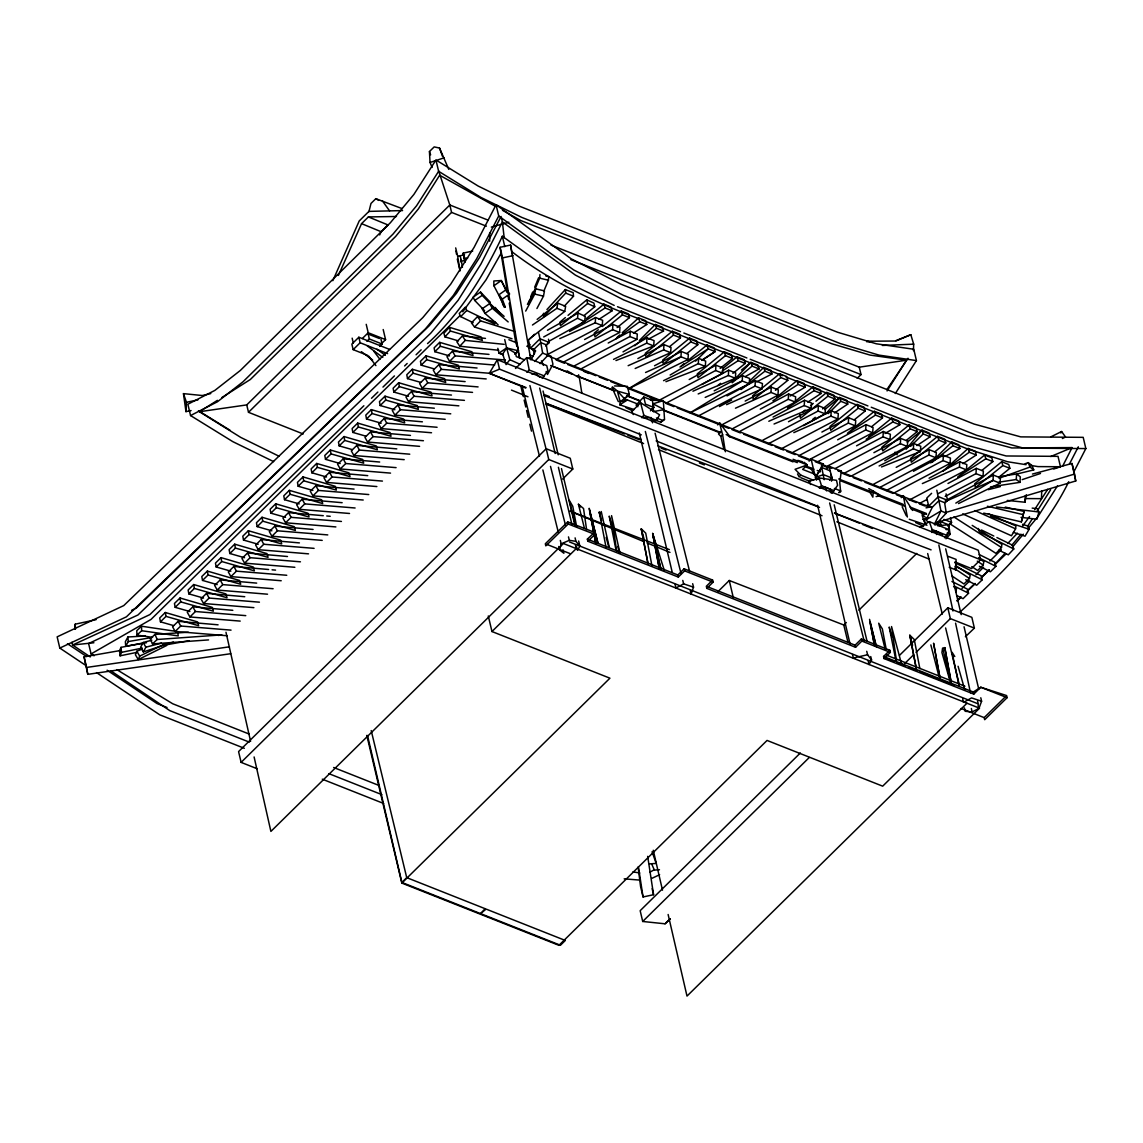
<?xml version="1.0" encoding="UTF-8"?>
<svg xmlns="http://www.w3.org/2000/svg" width="1143" height="1143" viewBox="0 0 1143 1143"><rect width="100%" height="100%" fill="white"/><g stroke="black" fill="none" stroke-linecap="round" stroke-linejoin="round"><path stroke-width="1.5" d="M489.661 241.23L489.704 232.672M830.418 492.619L830.461 489.304L825.746 487.447L819.76 488.075M949.19 567.214L955.805 569.9L956.077 559.384L947.747 556.212M931.945 532.538L932.059 529.495L929.33 521.637L920.044 527.423M913.414 350.658L913.686 344.157L910.814 334.699L894.94 341.028L866.78 341.228M1007.24 500.434L1024.957 502.234L1025.228 495.833M1026.285 494.762L1024.957 502.234M1041.759 490.661L1041.43 498.662L1025.7 498.562M1016.556 473.959L1020.313 476.845L1020.027 482.346L1016.298 479.503L1016.556 473.959L1000.939 476.431M191.067 410.551L185.966 411.637L186.452 402.293L183.466 393.635L202.268 395.521L210.783 393.563M868.766 488.604L873.181 491.033L872.866 497.162L868.894 490.476M559.784 338.599L595.274 322.826L595.574 317.525L602.647 320.311L602.275 325.612L547.111 354.744M557.384 358.802L612.605 329.698L612.905 324.383L619.977 327.184L619.606 332.47L564.442 361.602M574.715 365.674L629.936 336.556L630.25 331.256L637.308 334.056L636.937 339.342L581.773 368.475M613.534 359.388L646.681 343.143L646.995 337.842L654.053 340.628L653.696 345.929L615.977 360.545M628.15 365.689L663.64 349.915L663.954 344.6L671.012 347.401L670.641 352.687L635.165 368.489M630.479 387.806L687.986 359.559L688.343 354.273L681.285 351.472L680.971 356.787L628.879 388.577M663.569 380.662L698.302 363.645L698.616 358.331L705.674 361.131L705.317 366.417L665.955 381.676M660.411 399.621L715.632 370.518L715.947 365.203L723.019 368.003L722.647 373.29L667.483 402.422M692.944 391.206L728.362 375.504L728.677 370.189L735.735 372.989L735.378 378.276L698.173 393.949M742.521 375.676L742.221 380.99L690.129 412.794L749.222 383.762L749.594 378.476L742.521 375.676L714.189 390.82M698.259 416.023L755.052 386.077L755.366 380.762L762.438 383.562L762.067 388.863L726.591 404.665M735.463 408.194L770.953 392.42L771.254 387.106L778.326 389.906L777.954 395.207L722.79 424.324M733.063 428.396L788.284 399.293L788.599 393.978L795.657 396.778L795.285 402.065L740.121 431.197M768.81 421.267L804.229 405.565L804.543 400.25L811.601 403.05L811.244 408.337L774.04 424.01M762.867 440.155L818.088 411.051L818.388 405.736L825.46 408.537L825.089 413.823L768.353 443.784M793.828 432.625L830.918 416.138L831.232 410.823L838.305 413.623L837.933 418.909L781.198 448.87M793.128 452.185L848.335 423.081L848.649 417.766L855.721 420.567L855.35 425.853L800.186 454.985M810.458 459.057L865.68 429.954L865.98 424.639L873.052 427.439L872.68 432.726L817.516 461.858M827.789 465.93L883.01 436.812L883.31 431.497L890.383 434.297L890.011 439.584L834.847 468.716M845.12 472.788L900.341 443.684L900.655 438.369L907.713 441.169L907.342 446.456L852.178 475.588M879.11 465.944L913.371 448.799L913.686 443.484L920.758 446.284L920.386 451.571L881.496 466.958M873.723 484.118L928.93 455.014L929.245 449.699L936.317 452.499L935.946 457.786L880.782 486.918M886.254 490.547L943.046 460.6L943.361 455.285L950.433 458.086L950.062 463.372L894.898 492.504M922.344 483.575L959.448 467.087L959.763 461.786L966.821 464.572L966.449 469.873L909.714 499.834M938.132 493.605L975.993 473.645L976.308 468.344L983.38 471.13L983.009 476.431L945.175 496.405M958.506 503.563L1000.025 483.175L1000.396 477.874L993.338 475.074L993.024 480.389L955.819 503.106M74.952 629.164L75.252 624.178L96.112 619.649M529.223 301.095L528.923 303.552L539.682 278.149L539.953 274.563M543.754 291.351L548.426 280.235L548.769 276.663L545.825 275.963M543.711 336.956L577.501 318.268L578.101 313.068L585.259 316.325L584.602 321.497L547.783 341.9M962.62 513.893L1011.469 535.767L1015.598 528.838L1015.941 525.966L988.309 513.664M949.904 523.823L995.996 553.383L1001.482 547.511L1001.882 544.325L972.193 525.38M827.046 468.273L829.089 466.258L841.305 471.102L839.748 482.546L840.634 491.719L838.705 492.69L840.791 490.976L834.39 488.447M831.518 481.174L832.018 477.917L830.99 474.316M634.065 409.537L619.763 404.793L620.235 401.865L617.363 391.063L612.477 386.891M532.467 325.012L556.927 308.31L557.77 303.166L565.642 306.31L564.742 311.41L529.052 339.2M525.694 311.082L534.738 294.08L535.638 288.808L544.454 290.908L543.482 296.166L536.924 308.524M955.834 591.988L956.534 588.574L953.591 586.63M952.19 576.129L963.963 583.973L969.493 578.529L970.207 575.129L955.491 565.399M971.75 566.599L977.636 570.514L983.166 565.071L983.866 561.67L979.451 558.756M368.932 211.669L370.989 203.454L375.833 198.682L402.179 208.64M983.737 513.121L1021.342 521.894L1024.085 511.435L1005.297 507.106M1021.342 521.894L1024.085 511.435M563.056 549.812L563.87 553.255L559.57 549.94L561.156 543.825L560.313 540.396M1032.186 508.106L1037.43 508.692L1038.901 511.95L1036.958 519.208L1021.013 517.365M692.672 583.702L693.53 587.159L691.115 594.089L690.315 590.602M964.378 707.846L965.192 711.289L972.079 711.96L978.937 708.403L981.594 701.231L980.78 697.773M143.261 642.938L120.987 647.367L119.558 650.853L120.086 655.811L137.417 652.267M120.086 655.811L121.501 652.353L120.987 647.367M141.718 649.267L136.803 651.253L135.388 654.739L137.56 658.368M138.289 659.568L139.703 656.111L164.935 643.895M530.695 296.709L532.681 291.965M534.667 287.207L538.639 277.72M944.618 537.753L946.99 535.41L949.362 529.809L948.176 524.794L937.631 525.78M379.69 234.944L381.105 231.7L387.977 224.942L368.389 216.927L361.559 223.642L338.399 275.434M332.827 280.692L359.216 220.956L368.932 211.384L402.565 210.583M934.302 524.48L940.946 510.95L936.817 490.19M928.287 522.408L926.03 519.865L932.445 507.049L939.103 500.491L944.604 502.663L946.29 513.093L935.06 525.094M1062.576 466.287L1072.091 447.585L1011.755 447.956L966.449 435.683L623.649 299.895L575.372 275.092L502.391 221.899L501.42 217.827M1060.861 433.011L1061.633 431.497L1065.519 437.026L1062.376 438.512M1073.648 472.23L1085.85 448.57L1083.193 437.34L1020.742 436.883L974.093 424.067L620.792 284.121L571.171 258.789L496.062 204.754L474.102 247.359L450.685 284.221L422.824 317.597L123.758 605.59L57.15 636.851L59.807 648.081L86.254 665.74M496.062 204.754L498.719 215.984L476.76 258.589L453.342 295.451L425.467 328.827L126.416 616.82L59.807 648.081M614.191 305.395L564.642 281.064L502.349 236.244C483.575 275.82 460.229 313.925 427.539 343.586M1069.377 464.158L1078.32 446.813M1068.776 481.703C1043.373 533.252 1001.84 573.772 959.977 612.091M501.105 216.47L479.474 257.618L456.443 293.337L429.125 325.855L136.331 608.033L131.574 610.348M527.423 304.395L535.638 288.808M145.39 635.994L127.916 636.98L125.359 641.737L125.73 646.281L146.504 642.709M125.73 646.281L128.273 641.566L127.916 636.98M151.819 640.223L143.204 642.452L140.646 647.209L143.332 651.939L173.35 642.037M143.332 651.939L145.861 647.209L161.377 643.123M501.406 252.66L486.061 279.806L462.758 311.739M1047.674 489.361L1034.615 509.635M530.809 359.831L534.895 352.63L534.11 349.201L540.782 342.643L538.482 332.342M870.752 656.568L871.58 660.025L869.009 664.554L868.194 661.068M578.658 541.025L579.887 546.197L577.501 550.34L576.686 546.854M954.991 561.913L971.507 568.6L980.551 559.699L978.308 550.24L497.305 359.688L489.375 373.332L525.694 388.034M809.073 461.158L811.13 459.143L823.331 463.987L815.43 477.431L818.159 479.517M1022.528 524.308L1027.471 525.923L1029.143 529.266L1025.028 536.21L1013.355 532.338M831.99 493.247L837.605 485.304L836.49 480.331L819.088 477.974L809.058 481.389L810.687 484.503M1027.8 525.98L1032.372 518.722M1036.944 511.45L1050.674 489.661M830.175 470.845L821.717 467.487L815.43 477.431L823.389 474.631L831.847 477.974L829.561 480.231M887.082 390.935L906.528 360.188L870.052 355.087L832.147 343.857L520.894 220.57L502.506 210.312M1057.489 485.846L1037.815 516.807L1027.786 528.823M497.819 348.315L498.962 353.158L506.635 347.901L509.821 359.674L506.078 364.574L502.706 354.087L506.635 347.901L504.72 339.585M438.626 171.307L416.566 205.754L393.035 234.072L243.002 381.791L217.499 401.736L190.552 415.552L187.866 404.236L214.827 390.42L240.316 370.475L390.363 222.756L413.88 194.439L435.954 159.991L438.626 171.307L480.889 197.396L521.694 217.356L840.219 343.543L879.053 355.13L916.429 360.588L913.757 349.258L876.381 343.8L837.548 332.227L519.022 206.04L478.217 186.08L437.469 160.92M907.999 358.245L887.197 389.106M895.312 393.535L916.429 360.588M542.139 378.419L547.94 370.618L546.74 365.603L526.68 357.645L515.507 368.46M1017.384 533.224L1007.726 543.496M1022.442 526.28L1029.543 516.565M1005.083 553.298L995.396 563.713M1011.898 545.111L1020.985 534.181M825.946 413.837L839.619 397.478L846.677 400.279L847.777 404.065L834.519 412.923M906.128 449.228L922.072 430.139L929.13 432.94L930.216 436.726L916.972 445.584M1012.184 547.511L1023.328 534.167M813.602 480.317L800.786 475.131L799.186 477.045L797.543 473.945M546.926 309.553L565.328 289.55L573.2 292.694L573.515 296.223L564.199 306.253M945.99 538.753L950.147 534.267L948.619 524.78L940.16 521.422L936.231 523.594M449.413 327.312L450.385 330.999L482.375 340.457L481.06 336.885L449.413 327.312L443.898 333.227L444.913 336.871L458.357 340.871M444.913 336.871L450.385 330.999M485.475 338.399L462.415 335.899L456.886 341.814L459.757 346.243L498.734 350.258M459.757 346.243L465.244 340.385L504.234 344.357M565.328 289.55L565.699 293.108L543.525 316.925L543.468 313.311M996.91 537.539L1012.355 545.097L1013.77 548.969L1008.297 554.826L998.896 550.197M540.11 363.645L547.968 355.244L546.268 344.815L540.782 342.643L542.625 353.101L534.667 361.474M636.022 405.151L643.752 396.992L652.21 400.35L653.896 407.479L650.467 410.851M736.563 377.347L750.908 362.331L757.966 365.131L759.066 368.918L745.165 376.661M460.7 316.625L466.73 310.453L465.33 307.21L459.257 313.439L460.7 316.625L473.159 322.669M495.662 322.397L477.503 316.64L471.43 322.869L474.559 327.055L512.021 338.757M474.559 327.055L480.574 320.869L514.679 331.484M652.539 420.724L656.639 420.395L659.582 414.795L640.566 402.722L631.765 411.609L633.308 414.566M639.351 340.543L655.368 324.483L662.44 327.284L663.526 331.07L648.495 339.114M930.773 462.886L951.748 441.941L958.806 444.741L959.906 448.527L944.861 456.543M800.329 752.994L640.166 910.685L642.709 921.472L665.055 923.801L670.098 918.758M650.41 400.207L663.34 400.607L664.512 419.395L660.74 422.196L656.025 420.338M861.365 638.98L861.865 641.08L855.564 647.281L855.078 645.181L861.365 638.98L889.854 650.267L883.553 656.468L884.039 658.568L973.793 694.115L980.751 687.243L1006.626 695.573L1007.112 697.673L984.68 719.719L984.18 717.633L961.149 708.503M432.125 167.407L430.025 162.477L429.454 151.548L434.183 146.904L439.526 148.047L448.785 169.364M279.092 456.257L240.802 437.44L199.453 411.723L246.745 404.908L449.813 204.983L438.612 170.807M303.209 433.983L248.502 412.309L451.571 212.398L449.813 204.983L487.947 220.085M389.534 349.387L358.845 337.242L351.858 344.114L353.158 349.629L367.703 355.402M362.345 338.514L368.203 332.742L366.217 324.326M353.158 349.629L360.145 342.757L358.845 337.242M366.932 341.328L369.332 338.971L368.175 334.07L379.362 338.499M379.719 345.386L385.577 339.628L383.191 329.527M379.719 346.4L382.119 344.029L380.962 339.128M459.715 315.897L151.019 619.435L91.069 653.939L88.611 643.552L149.876 614.591L363.86 405.751M160.463 621.835L165.992 616.391L198.653 625.692L197.596 621.921L165.292 612.491L159.72 617.963L160.463 621.835L173.507 625.564M175.193 607.333L180.708 601.89L213.384 611.191L212.327 607.419L180.023 597.989L174.45 603.461L175.193 607.333L189.867 611.534M188.852 593.874L194.381 588.431L227.043 597.732L225.985 593.96L193.696 584.53L188.124 590.017L188.852 593.874L203.54 598.075M202.525 580.415L208.055 574.986L240.716 584.273L239.659 580.501L207.354 571.071L201.782 576.558L202.525 580.415L217.199 584.63M216.184 566.971L221.713 561.527L254.375 570.828L253.317 567.057L221.028 557.627L215.456 563.099L216.184 566.971L230.872 571.171M229.857 553.512L235.387 548.068L268.048 557.37L266.991 553.598L234.686 544.168L229.114 549.654L229.857 553.512L244.531 557.713M243.516 540.053L249.045 534.624L281.707 543.925L280.649 540.139L248.36 530.709L242.787 536.196L243.516 540.053L258.204 544.268M257.189 526.609L262.719 521.165L295.38 530.466L294.322 526.694L262.018 517.265L256.446 522.737L257.189 526.609L271.863 530.809M270.848 513.15L276.377 507.706L309.039 517.007L307.981 513.236L275.692 503.806L270.119 509.292L270.848 513.15L285.536 517.35M284.521 499.691L290.051 494.262L322.712 503.563L321.654 499.777L289.35 490.347L283.778 495.833L284.521 499.691L299.195 503.906M298.18 486.246L303.709 480.803L336.371 490.104L335.313 486.332L303.024 476.902L297.451 482.375L298.18 486.246L312.868 490.447M311.853 472.788L317.383 467.344L350.044 476.645L348.986 472.873L316.682 463.444L311.11 468.93L311.853 472.788L326.527 476.988M325.512 459.329L331.041 453.9L363.703 463.201L362.645 459.415L330.356 449.985L324.783 455.471L325.512 459.329L340.2 463.544M339.185 445.884L344.715 440.441L377.376 449.742L376.318 445.97L344.014 436.54L338.457 442.012L339.185 445.884L352.23 449.613M352.844 432.425L358.373 426.982L391.035 436.283L389.977 432.511L357.688 423.081L352.115 428.568L352.844 432.425L365.903 436.169M366.517 418.967L372.046 413.537L404.708 422.839L403.65 419.052L371.346 409.623L365.789 415.109L366.517 418.967L381.19 423.181M380.176 405.522L385.705 400.079L418.381 409.38L417.309 405.608L385.02 396.178L379.447 401.65L380.176 405.522L394.864 409.723M393.849 392.063L399.378 386.62L432.04 395.921L430.982 392.149L398.678 382.719L393.121 388.206L393.849 392.063L408.522 396.264M407.508 378.604L413.037 373.175L445.713 382.476L444.641 378.69L412.352 369.26L406.779 374.747L407.508 378.604L420.567 382.348M421.181 365.16L426.71 359.716L459.372 369.018L458.314 365.246L426.01 355.816L420.453 361.288L421.181 365.16L434.226 368.889M434.84 351.701L440.369 346.258L473.045 355.559L471.973 351.787L439.684 342.357L434.111 347.843L434.84 351.701L449.528 355.902M218.084 624.821L178.137 621.321L172.564 626.807L175.179 631.465L227.214 635.751M232.815 610.319L192.867 606.819L187.295 612.305L189.909 616.963L240.201 621.106M244.745 596.717L206.54 593.36L200.968 598.846L203.583 603.504L253.875 607.647M256.675 583.116L220.199 579.915L214.627 585.387L217.241 590.045L267.533 594.203M268.605 569.5L233.872 566.457L228.3 571.943L230.915 576.601L281.207 580.744M287.479 556.512L247.531 552.998L241.959 558.484L244.573 563.142L294.865 567.285M299.409 542.896L261.204 539.553L255.632 545.025L258.247 549.683L308.539 553.841M313.068 529.452L274.863 526.094L269.291 531.581L271.905 536.238L322.197 540.382M323.269 515.693L288.536 512.635L282.964 518.122L285.579 522.78L335.871 526.923M342.143 502.691L302.195 499.191L296.623 504.663L299.237 509.321L349.529 513.478M354.073 489.09L315.868 485.732L310.296 491.219L312.911 495.876L363.203 500.02M367.732 475.631L329.527 472.273L323.969 477.76L326.569 482.417L376.861 486.561M379.662 462.029L343.2 458.829L337.628 464.301L340.243 468.959L390.535 473.116M396.807 448.87L356.859 445.37L351.301 450.856L353.901 455.514L404.193 459.657M410.466 435.426L370.532 431.911L364.96 437.398L367.575 442.055L419.595 446.341M422.396 421.81L384.191 418.467L378.633 423.939L381.233 428.596L431.525 432.754M434.326 408.208L397.864 405.008L392.292 410.494L394.906 415.152L445.199 419.295M451.471 395.064L411.523 391.549L405.965 397.035L408.565 401.693L458.857 405.836M465.13 381.605L425.196 378.104L419.624 383.577L422.238 388.234L472.53 392.392M477.06 368.003L438.869 364.646L433.297 370.132L435.897 374.79L486.204 378.933M488.99 354.387L452.528 351.187L446.956 356.673L449.57 361.331L494.662 365.046M175.179 631.465L180.708 626.021L231.043 630.136M189.909 616.963L195.439 611.519L245.774 615.634M203.583 603.504L209.112 598.06L259.432 602.175M217.241 590.045L222.771 584.616L273.106 588.716M230.915 576.601L236.444 571.157L286.764 575.272M244.573 563.142L250.103 557.698L300.438 561.813M258.247 549.683L263.776 544.254L314.096 548.354M271.905 536.238L277.435 530.795L327.77 534.91M285.579 522.78L291.108 517.336L341.428 521.451M299.237 509.321L304.767 503.892L355.102 507.992M312.911 495.876L318.44 490.433L368.76 494.548M326.569 482.417L332.099 476.974L382.434 481.089M340.243 468.959L345.772 463.529L396.092 467.63M353.901 455.514L359.431 450.071L409.766 454.185M367.575 442.055L373.104 436.612L423.424 440.727M381.233 428.596L386.763 423.167L437.097 427.268M394.906 415.152L400.436 409.708L450.756 413.823M408.565 401.693L414.095 396.25L464.429 400.364M422.238 388.234L427.768 382.805L478.088 386.906M435.897 374.79L441.427 369.346L491.761 373.461M449.57 361.331L455.1 355.887L505.42 360.002M534.495 334.285L528.48 340.214L530.381 348.286L534.895 350.015M526.88 372.347L529.238 370.032L526.68 357.645M562.627 479.06L572.8 469.044L570.257 458.257L546.211 448.728L238.573 751.594L241.116 762.381L257.146 768.739M241.116 762.381L548.754 459.515L546.211 448.728M626.25 397.45L629.322 394.435L627.407 386.363L614.477 385.948M641.623 417.524L643.852 415.323L640.566 402.722M966.964 703.231L882.682 786.17L767.053 740.435L558.941 945.332L401.822 883.082L609.933 678.185L491.961 631.536L576.243 548.597L575.429 545.154M717.633 424.91L719.661 422.91L730.306 437.155M719.661 422.91L721.547 430.968L718.504 433.969L720.804 436.326L723.648 448.342M720.804 436.326L722.59 434.554L721.547 430.968M857.207 378.333L861.022 374.59L859.265 367.174L550.94 245.045M684.128 568.771L684.628 570.871L678.328 577.072L677.842 574.972L684.128 568.771L712.603 580.058L713.103 582.158L706.803 588.359L855.564 647.281M821.288 466.001L823.331 463.987M406.722 877.638L485.089 908.685L480.617 913.643L486.089 909.085L565.314 940.46L560.441 945.261L401.865 882.439L406.722 877.638L371.204 730.577M712.603 580.058L706.317 586.259L706.803 588.359M819.245 487.89L821.488 485.689L819.088 477.974M717.833 591.745L729.263 580.487L843.777 624.992L847.963 642.323M901.255 497.676L903.313 495.662L912.571 510.435M931.616 493.319L926.802 498.062L928.702 506.135L931.774 507.349M945.161 502.677L947.561 500.305L946.047 493.862M947.947 526.009L951.576 522.437L950.447 517.593M884.039 658.568L890.34 652.367L889.854 650.267M961.992 588.459L969.621 580.973M975.965 574.729L983.594 567.228M989.938 560.984L1001.382 549.74M899.498 655.368L947.804 607.819L971.85 617.334L974.393 628.121L965.378 636.751M951.919 581.473L967.421 589.145L968.578 593.231L963.049 598.675L956.762 595.532M954.734 562.656L981.094 575.686L982.237 579.772L976.708 585.216L965.721 579.73M979.251 554.569L994.753 562.242L995.91 566.328L990.381 571.771L979.38 566.271M642.709 921.472L809.244 757.523M904.584 663.654L913.486 654.896M916.029 652.396L950.347 618.606L947.804 607.819M984.18 717.633L1005.369 696.801M695.558 361.145L708.146 348.801L706.988 344.986L688.072 360.416M828.175 413.637L840.762 401.279L839.619 397.478L824.746 409.594M910.628 446.299L923.215 433.94L922.072 430.139L907.199 442.255M843.777 624.992L846.291 622.521M858.879 610.176L916.772 553.398M371.504 398.278L377.862 392.063M382.962 387.091L394.421 375.904M404.608 365.96L407.165 363.474M416.081 354.773L421.167 349.801M567.714 521.908L545.311 543.782L545.797 545.883L568.214 524.008L567.714 521.908L594.503 532.352L595.003 534.453L587.831 541.225L678.328 577.072M749.808 380.876L763.753 367.417L770.811 370.218L771.911 374.004L756.552 381.933M956.862 600.804L960.72 597.089M967.135 590.917L974.85 583.487M981.265 577.315L988.966 569.9M957.334 600.861L961.177 597.146M967.592 590.974L975.293 583.559M981.708 577.372L989.409 569.957M994.553 565.013L1006.097 553.884M665.055 923.801L670.212 918.872M545.554 345.943L549.24 342.457L548.483 339.228M587.831 541.225L587.345 539.125L594.503 532.352M175.936 631.336L141.532 626.221L136.774 630.665L136.946 635.122L152.59 637.351L128.273 641.566M136.946 635.122L141.661 630.722L141.532 626.221M188.324 632.208L155.005 634.394L150.233 638.823L152.462 643.895L208.555 639.909M152.462 643.895L157.191 639.494L220.328 634.979M514.721 354.273L518.451 350.83L516.536 342.771L508.906 339.742M617.22 337.256L619.735 334.985M622.249 332.713L638.623 317.911L645.695 320.697L646.781 324.483L633.436 333.127M976.293 455.014L975.208 451.228L968.135 448.427L942.946 471.202L969.278 452.242L976.293 455.014L962.949 463.658M732.163 382.776L752.051 366.146L759.066 368.918M565.371 317.583L560.013 322.012L560.47 325.741L587.645 303.538L594.746 306.767L583.902 315.654M568.042 315.368L586.773 299.852L593.931 303.109L594.746 306.767M660.74 422.196L664.512 419.395M586.43 318.483L603.961 304.167L611.019 306.967L612.119 310.753L598.832 319.411M723.59 367.86L737.049 356.845L744.122 359.645L745.207 363.431L732.877 373.375M794.071 402.322L812.916 386.906L819.988 389.706L821.074 393.492L807.772 402.136M882.525 417.867L881.424 414.08L874.366 411.294L847.406 433.297L875.509 415.095L882.525 417.867L871.566 426.71M992.853 461.572L991.753 457.786L984.695 454.985L957.734 477.002L985.837 458.8L992.853 461.572L981.894 470.416M598.318 329.77L594.26 333.084L594.989 336.928L622.435 314.854L629.45 317.625L617.12 327.57M602.361 326.469L621.292 311.039L628.35 313.839L629.45 317.625M680.485 337.842L679.399 334.056L672.327 331.256L645.295 353.301L646.024 357.145L673.47 335.07L680.485 337.842L669.527 346.686M697.816 344.7L696.73 340.914L689.658 338.128L662.626 360.159L663.354 364.003L690.815 341.928L697.816 344.7L686.857 353.544M681.314 365.931L684.014 363.717M732.477 358.445L731.391 354.659L724.333 351.858L697.287 373.89L698.03 377.733L725.476 355.659L732.477 358.445L720.161 368.389M741.436 370.046L750.908 362.331L752.051 366.146M787.798 380.348L786.698 376.561L779.64 373.761L752.608 395.807L753.337 399.65L780.783 377.576L787.798 380.348L775.468 390.292M776.697 397.164L796.971 380.633L804.043 383.434L805.129 387.22L790.242 396.021M802.443 412.223L805.143 410.023M810.558 405.608L813.259 403.408M815.959 401.207L826.775 392.392L833.833 395.192L834.933 398.978L822.603 408.923M812.587 419.51L815.288 417.309M865.194 411.009L864.094 407.222L857.036 404.422L829.989 426.468L830.732 430.311L858.179 408.237L865.194 411.009L854.235 419.852M868.723 436.883L891.697 418.152L898.755 420.953L899.855 424.739L884.968 433.54M917.186 431.611L916.1 427.825L909.028 425.025L881.996 447.056L882.725 450.899L910.171 428.825L917.186 431.611L906.228 440.441M945.79 442.927L944.69 439.141L937.631 436.355L910.585 458.386L911.328 462.229L938.774 440.155L945.79 442.927L934.831 451.771M1009.869 468.316L1008.783 464.529L1001.711 461.729L974.679 483.775L975.408 487.618L1002.854 465.544L1009.869 468.316L998.911 477.16M717.818 385.534L720.561 383.319M834.933 398.978L827.918 396.192L800.471 418.267L799.743 414.423M634.679 345.757L656.525 328.298L663.526 331.07M932.402 462.086L952.891 445.756L959.906 448.527M546.268 344.815L549.24 342.457L539.996 338.799L530.381 348.286L534.11 349.201M944.604 502.663L947.561 500.305L938.332 496.648L928.702 506.135L932.445 507.049M515.493 353.173L518.451 350.83L506.635 347.901L515.493 353.173L516.322 356.602L524.408 359.802M948.619 524.78L951.576 522.437L943.947 519.408M537.139 319.397L557.77 303.166M910.814 334.699L895.998 340.928M741.078 389.577L764.896 371.232L771.911 374.004M616.206 338.685L639.766 321.712L646.781 324.483M502.549 304.038L505.049 307.167L493.905 285.736L501.277 280.535L507.678 292.751L506.378 289.508L498.948 294.737L504.32 307.41M505.263 307.167L502.291 299.152L509.678 293.951M490.347 302.309L480.546 292.065L473.073 297.18L474.759 300.466L484.618 310.739M474.759 300.466L482.175 295.38L500.734 314.611L495.248 307.438M504.12 316.325L489.59 303.681L482.117 308.796L484.946 313.382L498.091 324.769M484.946 313.382L492.376 308.31L508.178 321.94M701.902 360.445L715.147 351.573L714.061 347.786L706.988 344.986M581.43 323.312L605.104 307.981L612.119 310.753M721.947 371.204L738.207 360.659L745.207 363.431M787.456 407.965L814.073 390.706L821.074 393.492M679.956 367.032L708.146 348.801L715.147 351.573L701.802 360.202M772.897 400.75L798.114 384.434L805.129 387.22M866.151 439.241L892.84 421.967L899.855 424.739M883.553 656.468L973.293 692.015L980.751 687.243L1007.112 697.673M199.453 411.723L217.413 400.35M221.913 397.507L250.346 379.49L395.621 236.472L418.367 208.926L439.655 175.236L494.833 206.026M619.763 404.793L627.436 399.964L637.137 403.808L637.808 406.737M884.782 460.758L913.686 443.484M926.03 519.865L940.946 510.95L946.29 513.093M623.006 351.887L646.995 337.842M670.127 375.018L698.616 358.331M649.795 872.28L654.41 869.623M547.454 330.256L578.101 313.068M526.823 346.3L529.895 344.6M569.5 331.484L595.574 317.525M637.865 358.573L663.954 344.6M719.433 406.594L731.72 400.021M745.179 401.079L771.254 387.106M803.615 425.61L831.232 410.823M929.073 478.217L959.763 461.786M584.573 339.528L612.905 324.383M608.205 343.029L630.25 331.256M654.525 365.774L681.285 351.472M689.186 379.505L715.947 365.203M701.916 384.491L728.677 370.189M727.034 395.907L755.366 380.762M760.266 409.123L788.599 393.978M773.068 417.081L804.543 400.25M788.484 421.724L818.388 405.736M821.888 432.068L848.649 417.766M837.648 439.784L865.98 424.639M856.564 445.799L883.31 431.497M873.895 452.671L900.655 438.369M896.198 467.358L929.245 449.699M913.457 471.273L943.361 455.285M947.976 483.489L976.308 468.344M947.69 499.477L993.338 475.074M693.53 587.159L683.643 583.873L675.942 587.959L675.127 584.516M919.201 503.592L927.087 499.434M1050.86 436.869L1061.633 431.497M139.86 658.797L166.707 645.466M651.696 878.438L659.625 874.709M645.552 372.489L680.971 356.787L687.986 359.559M705.188 397.407L742.221 380.99L749.222 383.762M946.333 501.091L993.024 480.389L1000.025 483.175M561.156 543.825L569.357 540.325L575.915 541.339L579.887 546.197M1050.731 456.528L1072.091 447.585M980.551 559.699L499.534 369.16L489.375 373.332L525.98 387.506M1025 463.801L1028.214 462.615L1031.972 465.501L1033.758 469.902L1016.984 473.988M999.053 478.245L1030.029 467.044L1033.758 469.902M1022.171 479.646L1040.487 473.473M1053.803 468.987L1060.461 466.744L1058.018 456.357L1006.154 455.971L967.421 445.327L871.237 407.222M430.025 162.477L444.055 157.848M653.024 403.822L664.169 409.594L653.425 411.609L653.024 403.822L663.34 400.607M922.83 519.351L927.945 517.836M944.99 512.736L1074.506 474.074L1072.005 463.486L1032.472 474.059M936.003 522.694L1075.749 480.974L1074.506 474.074M491.333 227.086L508.835 222.228M932.674 531.909L935.874 531.024L942.432 534.981M928.087 505.049L924.644 505.92L919.658 503.949M945.29 500.648L948.733 499.777M988.309 489.661L1000.368 486.575M871.58 660.025L867.594 654.739L853.335 658.011L852.521 654.539M472.716 251.046L463.215 253.132L464.701 261.733M457.3 259.118L460.072 270.905L457.671 256.318L464.529 254.803M465.087 262.061L464.529 258.647L467.687 257.961M462.444 267.319L461.429 261.19L464.858 260.433M507.535 292.665L500.062 247.302L510.592 245.059L530.681 358.916M519.551 357.659L502.563 257.889L513.093 255.646M638.108 866.98L640.551 886.382L643.052 896.955L653.567 894.726L647.681 856.364M186.452 402.293L197.896 399.907M926.044 507.863L931.245 506.778M121.501 652.353L142.289 648.081M876.124 496.576L879.381 495.976M163.135 645.381L189.009 640.723M218.342 635.451L221.799 634.836M230.715 653.71L87.797 674.341L84.053 656.854L120.801 650.453M998.925 482.16L1016.298 479.503M990.495 486.889L1020.027 482.346M859.265 367.174L906.528 360.188M84.053 656.854L86.554 667.441L229.472 646.809M93.897 642.752L72.609 645.009L71.966 642.295M651.324 420.81L656.639 420.395L643.852 415.323M649.438 863.922L656.196 863.394L652.067 851.735M659.468 869.737L654.396 870.137L651.596 863.765M913.686 344.157L882.382 345.457M368.389 216.927L396.464 216.498M866.665 341.728L871.88 341.7M641.88 417.609L651.21 417.609L652.51 422.81M1085.85 448.57L1023.485 448.142L976.736 435.297L623.449 295.351L573.743 269.977L498.719 215.984M1060.461 466.744L1037.958 466.601L1031.2 465.515M531.638 373.918L536.424 374.29L539.782 377.219M624.178 878.838L639.937 880.11M945.904 529.523L949.362 529.809L929.33 521.637M326.741 515.993L330.213 516.293M272.077 569.814L275.549 570.114M921.572 513.736L926.53 514.207M996.396 506.992L1038.901 511.95M837.905 470.702L841.305 471.102M141.661 630.722L178.222 635.894L177.651 631.593M632.908 871.909L639.809 872.981M1026.128 464.701L1007.526 461.729L968.35 449.242L785.927 376.976M987.395 506.249L1023.271 514.65M539.682 278.149L548.426 280.235M534.738 294.08L543.482 296.166M502.706 354.087L498.962 353.158L503.477 354.859M797.771 460.358L802.486 461.772M981.594 701.231L971.564 697.916L963.549 702.359L962.72 698.902M990.852 516.507L1029.143 529.266M909.242 519.265L926.959 525.237M947.018 533.181L950.147 534.267M511.464 390.106L527.98 396.792M546.425 403.422L641.352 439.555M657.997 445.899L819.531 507.392M834.519 513.107L931.102 549.869M544.282 394.592L549.269 396.521M546.383 403.65L624.549 433.94M627.864 435.24L639.509 439.755M661.125 448.127L666.126 450.071M699.373 462.958L704.374 464.887M570.186 511.164L669.384 549.626M568.214 524.008L595.003 534.453M529.238 370.032L544.354 375.961M572.243 373.99L550.726 365.517L572.357 374.204M577.201 375.947L615.277 390.935M626.85 395.492L640.094 400.707M663.269 409.837L719.547 432.011M726.162 434.611L797.343 462.644M805.615 465.901L813.887 469.159M817.202 470.473L820.517 471.773M838.719 478.946L903.27 504.363M909.885 506.978L926.444 513.493M528.966 357.93L532.252 359.216M451.571 212.398L486.389 226.185M570.928 259.675L861.022 374.59M617.506 306.71L680.528 331.684M683.843 332.999L746.865 357.959M750.179 359.273L867.923 405.908M638.337 318.511C593.574 301.795 549.954 280.992 511.935 251.76M641.652 319.826L782.612 375.661M840.762 401.279L847.777 404.065M923.215 433.94L930.216 436.726M595.274 322.826L602.275 325.612M612.605 329.698L619.606 332.47M629.936 336.556L636.937 339.342M646.681 343.143L653.696 345.929M663.64 349.915L670.641 352.687M698.302 363.645L705.317 366.417M715.632 370.518L722.647 373.29M728.362 375.504L735.378 378.276M755.052 386.077L762.067 388.863M770.953 392.42L777.954 395.207M788.284 399.293L795.285 402.065M804.229 405.565L811.244 408.337M818.088 411.051L825.089 413.823M830.918 416.138L837.933 418.909M848.335 423.081L855.35 425.853M865.68 429.954L872.68 432.726M883.01 436.812L890.011 439.584M900.341 443.684L907.342 446.456M913.371 448.799L920.386 451.571M928.93 455.014L935.946 457.786M943.046 460.6L950.062 463.372M959.448 467.087L966.449 469.873M975.993 473.645L983.009 476.431M528.109 347.086L533.081 349.044L534.224 353.887M546.468 354.359L551.04 356.173L552.941 364.217L547.511 374.447L546.154 371.432M532.395 349.658L535.71 350.972M547.283 355.559L810.287 459.743M815.259 461.715L831.79 468.259M838.405 470.887L927.73 506.263M556.069 359.916L564.371 363.217M567.685 364.531L595.917 375.704M599.232 377.019L607.533 380.305M610.848 381.619L619.149 384.92M627.45 388.206L658.997 400.693M665.64 403.322L673.941 406.622M677.27 407.937L717.104 423.71M720.433 425.039L728.734 428.325M732.049 429.639L740.35 432.926M743.679 434.24L771.896 445.427M775.225 446.742L783.526 450.028M786.841 451.342L795.142 454.628M798.457 455.943L808.43 459.886M821.703 465.144L828.346 467.787M841.634 473.045L849.935 476.331M853.25 477.645L861.551 480.932M864.88 482.246L893.097 493.433M896.412 494.748L904.713 498.034M908.042 499.348L916.343 502.634M584.044 371.518L589.016 373.475M650.338 397.778L655.31 399.736M529.995 355.13L533.324 356.445M653.896 407.479L645.438 404.136L643.752 396.992M936.088 522.908L940.946 524.837L940.16 521.422M656.425 417.952L662.826 420.481M821.488 485.689L834.276 490.761M932.059 529.495L946.99 535.41M368.203 332.742L385.577 339.628M369.332 338.971L382.119 344.029M360.145 342.757L387.606 353.63M548.754 459.515L572.8 469.044M950.347 618.606L974.393 628.121M684.628 570.871L713.103 582.158M861.865 641.08L890.34 652.367M886.482 655.168L964.935 686.243M587.345 539.125L677.842 574.972M707.96 586.916L855.078 645.181M885.739 658.268L893.912 661.511M897.184 662.797L905.356 666.04M908.628 667.341L916.8 670.57M920.058 671.87L954.391 685.471M569.528 541.982L978.265 703.888L977.551 700.902M249.017 733.992L172.707 703.759L116.772 669.627M333.642 767.496L378.433 785.241M167.021 707.503L157.077 703.559L107.113 670.212M249.331 742.136L169.764 710.617L110.885 670.855M328.898 773.654L381.933 794.671M244.331 748.294L159.72 714.789L96.541 672.613M322.283 779.183L383.662 803.486M577.329 376.176L613.834 390.677M627.121 395.949L640.394 401.222M663.626 410.451L720.033 432.868M728.334 436.169L793.042 461.872M806.329 467.158L811.301 469.13M841.162 480.989L871.037 492.862M877.667 495.505L904.227 506.049M910.857 508.678L924.13 513.964M546.94 544.425L569.914 553.541M565.699 293.108L573.515 296.223M556.927 308.31L564.742 311.41M793.085 459.272L807.272 464.93L802.657 469.416L815.088 474.302L816.459 480.146M542.625 353.101L547.968 355.244M800.772 477.674L810.23 481.503M543.854 395.392L641.28 434.854M656.139 440.869L817.945 506.406M834.461 513.093L859.236 523.123M862.536 524.466L872.438 528.48M546.14 404.136L643.609 443.57M658.468 449.585L822.003 515.75M836.862 521.765L929.373 559.198M361.559 223.642L381.105 231.7M570.157 511.221L643.809 541.596M647.081 542.954L669.984 552.398M974.908 510.578L1015.598 528.838M509.821 359.674L520.265 364.388M577.501 318.268L584.602 321.497M626.035 407.751L632.308 410.708M915.586 522.508L923.53 526.294M466.73 310.453L494.79 323.983L493.662 321.855M981.466 529.995L993.81 536.038M273.606 461.601L232.801 441.641L190.552 415.552M1013.77 548.969L979.38 531.938L978.365 528.48M978.651 557.67L995.91 566.328M955.577 566.399L982.237 579.772M954.462 586.159L968.578 593.231M567.057 370.818L579.387 377.819L581.873 393.321M873.181 491.033L879.696 494.919M375.833 198.682L378.747 200.411M91.069 653.939L94.097 655.796M198.439 410.751L230.129 430.311M953.919 516.965L1001.482 547.511M977.279 561.156L983.166 565.071M954.776 568.714L969.493 578.529M67.437 643.723L86.539 656.468M90.268 656.939L72.609 645.009L137.974 614.977L430.825 333.084L458.1 300.309L480.974 263.976L502.391 221.899L504.163 237.644M376.947 349.187L385.391 355.359M367.217 345.872L382.776 357.402M361.345 351.658L372.661 360.045M804.058 462.243L807.272 464.93L795.057 469.302L800.786 475.131M584.43 528.28L578.429 504.263L583.53 508.506L586.588 529.595M922.772 514.879L925.187 517.179M895.026 452.171L897.169 454.8M498.948 294.737L502.291 299.152M373.79 351.187L379.919 359.316M368.76 356.145L375.904 365.631M506.378 289.508L508.849 292.837M477.503 316.64L480.574 320.869M382.319 200.754L389.549 210.841M954.791 656.539L952.048 652.267L959.077 685.957M578.429 504.263L580.244 507.106M923.444 519.722L926.073 523.865M462.415 335.899L465.244 340.385M489.59 303.681L492.376 308.31M136.803 651.253L139.703 656.111M143.204 642.452L145.861 647.209M452.528 351.187L455.1 355.887M438.869 364.646L441.427 369.346M425.196 378.104L427.768 382.805M411.523 391.549L414.095 396.25M397.864 405.008L400.436 409.708M384.191 418.467L386.763 423.167M370.532 431.911L373.104 436.612M356.859 445.37L359.431 450.071M343.2 458.829L345.772 463.529M329.527 472.273L332.099 476.974M315.868 485.732L318.44 490.433M302.195 499.191L304.767 503.892M288.536 512.635L291.108 517.336M274.863 526.094L277.435 530.795M261.204 539.553L263.776 544.254M247.531 552.998L250.103 557.698M233.872 566.457L236.444 571.157M220.199 579.915L222.771 584.616M206.54 593.36L209.112 598.06M192.867 606.819L195.439 611.519M178.137 621.321L180.708 626.021M651.867 408.723L653.425 411.609M480.546 292.065L482.175 295.38M811.001 468.273L813.959 474.374M506.335 291.208L501.277 280.535L493.819 280.978L493.905 285.736M902.156 506.749L906.27 515.722M611.962 387.434L618.349 401.636M541.411 360.888L543.439 365.403M155.005 634.394L157.191 639.494M1028.214 462.615L1030.029 467.044M439.526 148.047L442.527 156.391M922.13 515.307L924.93 523.151M429.454 151.548L430.625 154.834M664.34 570.514L652.653 533.438L658.954 566.728M1001.711 461.729L1002.854 465.544M984.695 454.985L985.837 458.8M968.135 448.427L969.278 452.242M951.748 441.941L952.891 445.756M937.631 436.355L938.774 440.155M909.028 425.025L910.171 428.825M891.697 418.152L892.84 421.967M874.366 411.294L875.509 415.095M857.036 404.422L858.179 408.237M826.775 392.392L827.918 396.192M812.916 386.906L814.073 390.706M796.971 380.633L798.114 384.434M779.64 373.761L780.783 377.576M763.753 367.417L764.896 371.232M737.049 356.845L738.207 360.659M724.333 351.858L725.476 355.659M689.658 338.128L690.815 341.928M672.327 331.256L673.47 335.07M655.368 324.483L656.525 328.298M638.623 317.911L639.766 321.712M621.292 311.039L622.435 314.854M603.961 304.167L605.104 307.981M464.672 258.118L463.215 253.132L464.529 258.647M958.077 666.269L964.706 689.515M950.019 681.142L941.932 652.51L942.575 648.124L944.804 647.638L951.247 682.514M612.076 526.251L609.233 516.136L616.006 549.997M617.749 546.511L619.649 553.255M892.054 637.165L889.211 627.05L895.998 660.911M912.6 645.295L909.842 635.208L914.3 639.537L919.858 668.669M644.038 538.91L641.266 528.809L645.724 533.152L651.939 565.714M606.09 547.611L599.275 512.135L601.575 520.551M606.161 537.396L608.919 547.497M658.097 553.555L652.653 533.438L660.897 568.971M901.613 664.326L891.54 626.55L896.469 660.811M578.572 374.79L579.387 377.819M930.845 644.923L939.046 676.742M876.081 645.624L869.994 621.978L874.566 645.981M597.903 543.011L589.631 510.921L595.832 543.496M978.051 704.96L978.937 708.403M529.909 385.562L546.125 449.185M550.512 466.387L565.414 524.851M568.471 536.896L569.357 540.325M876.51 646.981L869.552 619.349L874.181 643.895M597.889 542.825L589.188 508.292L593.831 532.824M645.352 431.468L681.028 573.486M682.771 580.415L683.643 583.873M885.111 648.938L878.696 623.206L882.353 628.907L886.196 649.195M825.746 487.447L826.603 490.89M829.632 502.963L864.151 640.952M866.737 651.296L867.594 654.739M655.096 433.183L689.643 571.586M522.022 385.72L539.467 456.171M542.868 469.93L558.184 531.795M575.2 524.494L569.314 500.348L572.757 506.263L576.615 526.566M927.687 553.569L942.289 614.12M945.618 627.964L958.963 683.328M830.461 489.304L831.29 492.762M834.204 504.82L867.008 641.052M955.005 566.571L955.805 569.9M1075.749 480.974L1072.005 463.486M729.263 580.487L733.32 597.689M639.294 432.968L672.27 572.457M660.854 568.871L653.096 536.067L659.297 568.643M543.054 391.006L558.198 454.814M561.47 468.601L574.972 525.509M539.682 388.077L555.155 453.514M558.413 467.287L571.843 524.108M575.1 537.882L575.915 541.339M502.349 236.244L504.806 246.631M652.139 888.668L653.567 894.726M500.062 247.302L502.563 257.889M520.894 386.348L523.337 396.678M524.151 400.121L525.78 407.008M526.594 410.466L528.223 417.352M529.852 424.239L531.481 431.125M558.756 546.497L559.57 549.94M497.305 359.688L499.534 369.16M460.272 256.289L461.429 261.19M455.686 247.902L457.671 256.318M352.158 338.157L353.358 343.214M367.517 735.506L401.865 882.439M366.817 735.406L401.822 883.082M246.745 404.908L248.502 412.309M945.69 548.84L961.192 614.648M964.049 626.764L978.737 689.115M973.293 692.015L973.793 694.115M950.505 681.199L943.404 651.067L944.804 647.638L950.933 681.099M829.089 466.258L831.847 477.974M821.717 467.487L824.203 479.674M811.13 459.143L815.03 475.759M515.979 342.614L516.807 346.072M517.622 349.544L519.665 358.202M488.29 615.977L491.961 631.536M817.588 505.263L850.092 644.123M586.773 299.852L587.645 303.538M653.267 850.249L662.497 890.183M668.126 914.486L687 996.096L979.537 708.203L563.413 543.525L270.891 831.418L254.103 756.952M903.313 495.662L907.371 517.022M620.006 553.183L611.562 515.636L616.72 551.612M609.305 547.383L601.232 511.55L599.846 514.979L599.275 512.135M225.985 632.25L250.588 741.364M935.874 531.024L936.617 534.51M938.846 544.94L952.976 610.991M955.577 623.164L970.45 692.701M971.35 708.489L972.079 711.96M916.029 667.283L909.842 635.208L916.343 668.855M648.11 564.271L641.266 528.809L648.11 564.171M939.717 676.656L933.574 643.195L940.032 678.07M594.489 536.338L595.489 541.596M86.554 667.441L87.797 674.341M439.684 342.357L440.369 346.258M426.01 355.816L426.71 359.716M412.352 369.26L413.037 373.175M398.678 382.719L399.378 386.62M385.02 396.178L385.705 400.079M371.346 409.623L372.046 413.537M357.688 423.081L358.373 426.982M344.014 436.54L344.715 440.441M330.356 449.985L331.041 453.9M316.682 463.444L317.383 467.344M303.024 476.902L303.709 480.803M289.35 490.347L290.051 494.262M275.692 503.806L276.377 507.706M262.018 517.265L262.719 521.165M248.36 530.709L249.045 534.624M234.686 544.168L235.387 548.068M221.028 557.627L221.713 561.527M207.354 571.071L208.055 574.986M193.696 584.53L194.381 588.431M180.023 597.989L180.708 601.89M165.292 612.491L165.992 616.391M510.592 245.059L512.021 253.789M508.106 296.151L508.678 299.637M509.249 303.124L515.564 341.5M460.772 259.347L461.286 262.419M455.957 251.017L456.5 254.26M722.59 434.554L725.376 451.756M638.494 867.323L643.052 896.955M183.466 393.635L185.966 411.637M651.21 417.609L651.624 420.795M75.252 624.178L75.452 629.136M629.322 394.435L620.235 401.865L627.436 399.964L624.692 398.921L617.363 391.063L629.322 394.435"/></g></svg>
